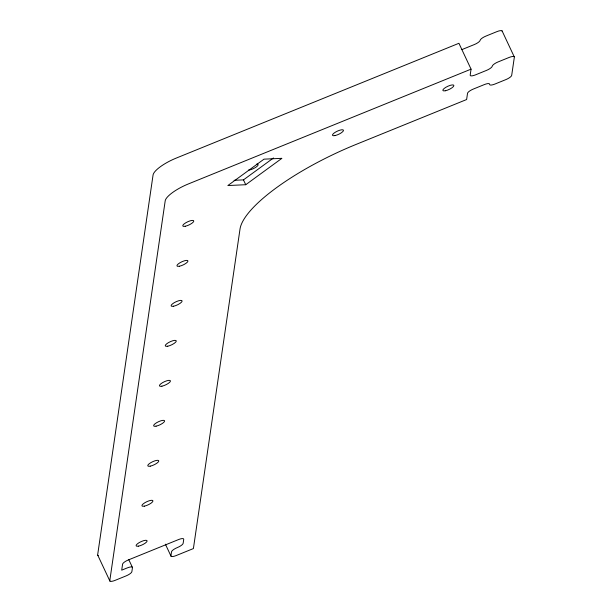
<?xml version="1.0" encoding="UTF-8"?>
<svg xmlns="http://www.w3.org/2000/svg" width="612" height="612" viewBox="0 0 612 612"><rect width="100%" height="100%" fill="white"/><g stroke="black" fill="none" stroke-linecap="round" stroke-linejoin="round"><path stroke-width="0.92" d="M471.056 69.148L470.184 75.146A6.051 1.714 -25.1 0 0 475.409 74.901L486.448 70.418A6.051 1.714 -25.1 0 0 492.262 66.18A6.051 1.714 -25.1 0 1 498.069 61.934L509.115 57.451A6.051 1.714 -25.1 0 1 514.34 57.207L511.693 75.36A6.051 1.714 -25.1 0 1 505.879 79.598L494.84 84.081A6.051 1.714 -25.1 0 1 489.615 84.326A6.051 1.714 -25.1 0 0 484.383 84.571L473.344 89.054A6.051 1.714 -25.1 0 0 467.53 93.292L466.619 99.534L356.222 144.363A121.054 34.303 -25.1 0 0 239.996 229.179L193.4 548.566L176.172 555.566A6.051 1.714 -25.1 0 1 170.939 555.811L171.521 551.81A6.051 1.714 -25.1 0 1 177.335 547.572A6.051 1.714 -25.1 0 0 183.149 543.334L183.73 539.333A6.051 1.714 -25.1 0 0 178.505 539.577L128.39 559.926A6.051 1.714 -25.1 0 0 122.584 564.165L121.704 570.162L127.227 567.921A6.051 1.714 -25.1 0 1 132.452 567.676L131.871 571.677A6.051 1.714 -25.1 0 1 126.057 575.915L115.018 580.398A6.051 1.714 -25.1 0 1 109.793 580.643L165.194 200.881A24.212 6.862 -25.1 0 1 188.442 183.914L471.056 69.148L458.923 43.291L176.31 158.064A24.212 6.862 -25.1 0 0 153.061 175.024L97.66 554.793A6.051 1.714 -25.1 0 0 98.257 555.489M234.052 180.318L243.469 179.882L273.48 157.98M245.741 184.717L281.903 158.324L264.009 159.158L227.848 185.543L245.741 184.717L243.469 179.882M502.092 30.914L514.225 56.771M165.393 544.19L171.054 556.254M128.704 559.483L132.345 567.24M97.775 555.229L109.908 581.086M502.207 31.357A6.051 1.714 -25.1 0 0 496.982 31.602L485.943 36.085A6.051 1.714 -25.1 0 0 480.129 40.323A6.051 1.714 -25.1 0 1 474.315 44.561L463.276 49.044A6.051 1.714 -25.1 0 1 461.861 49.557M256.719 164.1A6.051 1.714 -25.1 0 1 256.306 166.931A6.051 1.714 -25.1 0 1 248.495 170.098M150.269 466.153A6.051 1.714 -25.1 0 0 158.799 461.058A6.051 1.714 -25.1 0 0 150.774 462.687A6.051 1.714 -25.1 0 0 150.269 466.153M173.601 306.214A6.051 1.714 -25.1 0 0 182.131 301.119A6.051 1.714 -25.1 0 0 174.106 302.756A6.051 1.714 -25.1 0 0 173.601 306.214M445.36 90.76A6.051 1.714 -25.1 0 0 453.89 85.665A6.051 1.714 -25.1 0 0 445.865 87.294A6.051 1.714 -25.1 0 0 445.36 90.76M179.431 266.228A6.051 1.714 -25.1 0 0 187.968 261.14A6.051 1.714 -25.1 0 0 179.936 262.77A6.051 1.714 -25.1 0 0 179.431 266.228M156.098 426.166A6.051 1.714 -25.1 0 0 164.636 421.079A6.051 1.714 -25.1 0 0 156.603 422.708A6.051 1.714 -25.1 0 0 156.098 426.166M144.432 506.139A6.051 1.714 -25.1 0 0 152.969 501.044A6.051 1.714 -25.1 0 0 144.937 502.674A6.051 1.714 -25.1 0 0 144.432 506.139M167.764 346.201A6.051 1.714 -25.1 0 0 176.302 341.106A6.051 1.714 -25.1 0 0 168.269 342.735A6.051 1.714 -25.1 0 0 167.764 346.201M334.963 135.589A6.051 1.714 -25.1 0 0 343.493 130.501A6.051 1.714 -25.1 0 0 335.468 132.131A6.051 1.714 -25.1 0 0 334.963 135.589M185.268 226.249A6.051 1.714 -25.1 0 0 193.797 221.154A6.051 1.714 -25.1 0 0 185.773 222.783A6.051 1.714 -25.1 0 0 185.268 226.249M161.935 386.187A6.051 1.714 -25.1 0 0 170.465 381.092A6.051 1.714 -25.1 0 0 162.44 382.722A6.051 1.714 -25.1 0 0 161.935 386.187M138.603 546.126A6.051 1.714 -25.1 0 0 147.132 541.031A6.051 1.714 -25.1 0 0 139.108 542.66A6.051 1.714 -25.1 0 0 138.603 546.126"/></g></svg>
